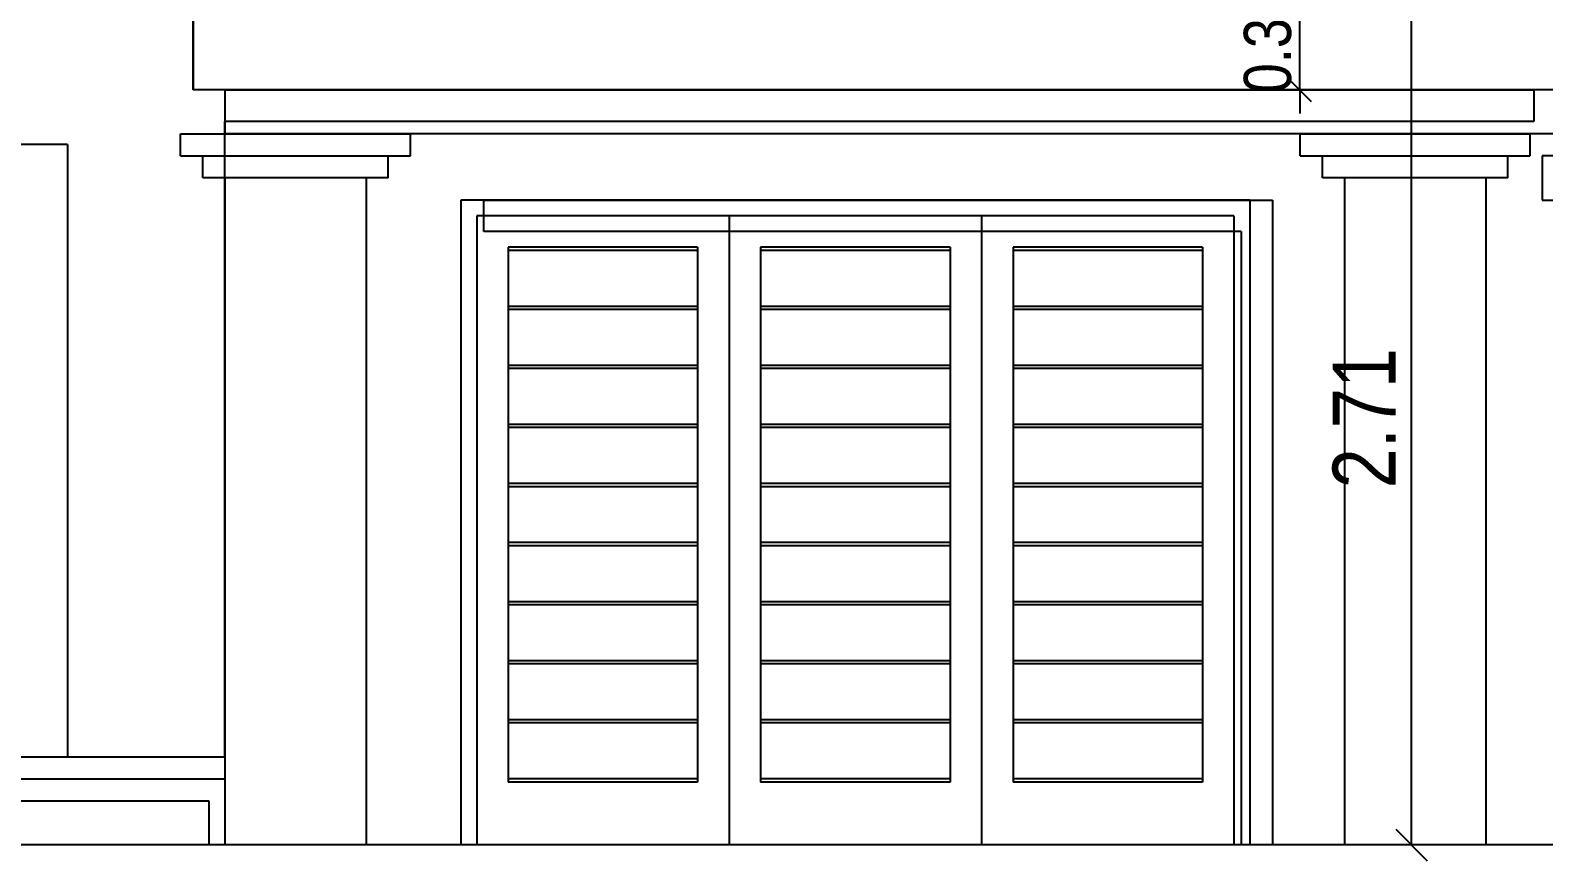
# Model space of a CAD drawing. Extents: x -135 to 36, y 31 to 104.
# Drawn here: x -2.978 to 1.831, y 44.929 to 47.569 of the extents above; entities that cross this region are included whole.
import ezdxf

# ---------------------------------------------------------------- set-up
doc = ezdxf.new("R2010")
doc.units = 0
doc.header["$MEASUREMENT"] = 0
doc.header["$PDMODE"] = 3
doc.layers.get('0').update_dxf_attribs({"linetype": 'CONTINUOUS'})
doc.layers.get('DEFPOINTS').update_dxf_attribs({"linetype": 'CONTINUOUS'})
for name, color, linetype in [('COTAS', 12, 'CONTINUOUS'), ('NUEVO', 1, 'CONTINUOUS'), ('SOMBRA', 251, 'CONTINUOUS')]:
    doc.layers.add(name, color=color, linetype=linetype)
doc.styles.add('COTAS PRIMARIAS', font='ARIALN.TTF', dxfattribs={"height": 0.2})
doc.styles.add('COTAS SECUNDARIAS', font='ARIALN.TTF', dxfattribs={"height": 0.15})
doc.dimstyles.new('COTA SECUNDARIAS', dxfattribs={"dimscale": 5, "dimtxt": 1, "dimasz": 0.015, "dimexe": 0, "dimexo": 0, "dimgap": 0.005, "dimtad": 1, "dimzin": 1, "dimdsep": 46, "dimtxsty": 'COTAS SECUNDARIAS', "dimblk": 'OBLIQUE', "dimcen": 0, "dimclrd": 11, "dimclre": 11, "dimclrt": 11, "dimaunit": 1, "dimadec": 1, "dimazin": 0, "dimtfac": 0.4, "dimtix": 1, "dimtmove": 1, "dimatfit": 3, "dimfxl": 0, "dimtolj": 1, "dimtzin": 0, "dimlwd": -1, "dimarcsym": 0})
doc.dimstyles.new('COTAS PRINCIPALES', dxfattribs={"dimscale": 5, "dimtxt": 2.5, "dimasz": 0.02, "dimexe": 0, "dimexo": 0, "dimgap": 0.01, "dimtad": 1, "dimzin": 1, "dimdsep": 46, "dimtxsty": 'COTAS PRIMARIAS', "dimblk": 'OBLIQUE', "dimcen": 0, "dimclrd": 11, "dimclre": 11, "dimclrt": 11, "dimaunit": 1, "dimadec": 1, "dimazin": 0, "dimtfac": 0.4, "dimtix": 1, "dimtmove": 1, "dimatfit": 3, "dimfxl": 0, "dimtolj": 1, "dimtzin": 0, "dimlwd": -1, "dimarcsym": 0})

# ---------------------------------------------------------------- blocks, each defined once
blk = doc.blocks.new('_Oblique')
at = {"color": 0, "linetype": 'ByBlock', "lineweight": -2}
blk.add_line((-0.5, -0.5), (0.5, 0.5), dxfattribs=at)
blk = doc.blocks.new('*D83')
at = {"layer": 'COTAS', "color": 11}
blk.add_line((1.411, 44.9795), (1.411, 47.6929), dxfattribs=at)
at = {"layer": 'COTAS', "color": 11, "lineweight": -2}
blk.add_line((1.7994, 44.9795), (1.411, 44.9795), dxfattribs=at)
at = {"layer": 'DEFPOINTS', "color": 0}
for p in [(1.411, 47.6929), (1.411, 47.6929), (1.7994, 44.9795)]:
    blk.add_point(p, dxfattribs=at)
at = {"layer": 'COTAS', "color": 11, "xscale": 0.1, "yscale": 0.1, "zscale": 0.1}
for p, rotation in [((1.411, 47.6929), 90), ((1.411, 44.9795), 270)]:
    blk.add_blockref('_Oblique', p, dxfattribs=dict(at, rotation=rotation))
at = {"layer": 'COTAS', "color": 11, "insert": (1.2606, 46.3362), "char_height": 0.2, "attachment_point": 5, "rotation": 90, "style": 'COTAS PRIMARIAS'}
blk.add_mtext('\\A1;2.71', dxfattribs=at)
blk = doc.blocks.new('*D85')
at = {"layer": 'COTAS', "color": 11}
for p, q in [((1.0559, 47.6929), (1.0559, 47.7679)), ((1.0559, 47.3795), (1.0559, 47.6929)), ((1.0559, 47.3795), (1.0559, 47.3045))]:
    blk.add_line(p, q, dxfattribs=at)
at = {"layer": 'COTAS', "color": 11, "lineweight": -2}
for p, q in [((1.3155, 47.6929), (1.0559, 47.6929)), ((1.3155, 47.3795), (1.0559, 47.3795))]:
    blk.add_line(p, q, dxfattribs=at)
at = {"layer": 'DEFPOINTS', "color": 0}
for p in [(1.0559, 47.6929), (1.3155, 47.6929), (1.3155, 47.3795)]:
    blk.add_point(p, dxfattribs=at)
at = {"layer": 'COTAS', "color": 11, "xscale": 0.075, "yscale": 0.075, "zscale": 0.075}
for p, rotation in [((1.0559, 47.6929), 270), ((1.0559, 47.3795), 90)]:
    blk.add_blockref('_Oblique', p, dxfattribs=dict(at, rotation=rotation))
at = {"layer": 'COTAS', "color": 11, "insert": (0.9543, 47.5362), "char_height": 0.15, "attachment_point": 5, "rotation": 90, "style": 'COTAS SECUNDARIAS'}
blk.add_mtext('\\A1;0.31', dxfattribs=at)

msp = doc.modelspace()

# ---------------------------------------------------------------- linework, layer by layer
for p, q in [((-2.4606, 47.6929), (-2.4606, 47.3795)), ((5.3061, 47.3795), (-2.4606, 47.3795)), ((-2.3606, 47.3795), (-2.3606, 47.2399)), ((5.2061, 47.2399), (-2.3606, 47.2399)), ((11.6301, 44.9795), (-12.9166, 44.9795))]:
    msp.add_line(p, q)
at = {"layer": 'NUEVO'}
for p, q in [((-2.5006, 47.2399), (-1.7706, 47.2399)), ((-2.5006, 47.1699), (-2.5006, 47.2399)), ((-1.7706, 47.1699), (-1.7706, 47.2399)), ((1.0577, 47.2399), (1.7877, 47.2399)), ((1.0577, 47.1699), (1.0577, 47.2399)), ((1.7877, 47.1699), (1.7877, 47.2399)), ((-2.5006, 47.1699), (-1.7706, 47.1699)), ((-2.4306, 47.0999), (-2.4306, 47.1699)), ((-1.8406, 47.0999), (-1.8406, 47.1699)), ((1.0577, 47.1699), (1.7877, 47.1699)), ((1.1277, 47.0999), (1.1277, 47.1699)), ((1.7177, 47.0999), (1.7177, 47.1699)), ((-1.8406, 47.0999), (-2.4306, 47.0999)), ((-2.3606, 47.0999), (-2.3606, 44.9795)), ((-1.9106, 47.0999), (-1.9106, 44.9795)), ((1.7177, 47.0999), (1.1277, 47.0999)), ((1.1977, 47.0999), (1.1977, 44.9795)), ((1.6477, 47.0999), (1.6477, 44.9795)), ((-1.6098, 47.0295), (-1.6098, 44.9795)), ((0.8969, 47.0295), (-1.6098, 47.0295)), ((0.8969, 47.0295), (0.8969, 44.9795)), ((0.8469, 46.9795), (-1.5598, 46.9795)), ((-1.5598, 46.9795), (-1.5598, 44.9795)), ((-0.7575, 46.9795), (-0.7575, 44.9795)), ((-0.7575, 46.9795), (-0.7575, 44.9795)), ((0.0447, 46.9795), (0.0447, 44.9795)), ((0.0447, 46.9795), (0.0447, 44.9795)), ((0.8469, 46.9795), (0.8469, 44.9795)), ((-0.8575, 46.8795), (-1.4598, 46.8795)), ((-1.4598, 46.8795), (-1.4598, 45.1795)), ((-0.8575, 46.8695), (-1.4598, 46.8695)), ((-0.8575, 46.8795), (-0.8575, 45.1795)), ((-0.0553, 46.8795), (-0.6575, 46.8795)), ((-0.6575, 46.8795), (-0.6575, 45.1795)), ((-0.0553, 46.8695), (-0.6575, 46.8695)), ((-0.0553, 46.8795), (-0.0553, 45.1795)), ((0.7469, 46.8795), (0.1447, 46.8795)), ((0.1447, 46.8795), (0.1447, 45.1795)), ((0.7469, 46.8695), (0.1447, 46.8695)), ((0.7469, 46.8795), (0.7469, 45.1795)), ((-0.8575, 46.6917), (-1.4598, 46.6917)), ((-0.8575, 46.6817), (-1.4598, 46.6817)), ((-0.0553, 46.6917), (-0.6575, 46.6917)), ((-0.0553, 46.6817), (-0.6575, 46.6817)), ((0.7469, 46.6917), (0.1447, 46.6917)), ((0.7469, 46.6817), (0.1447, 46.6817)), ((-0.8575, 46.5039), (-1.4598, 46.5039)), ((-0.8575, 46.4939), (-1.4598, 46.4939)), ((-0.0553, 46.5039), (-0.6575, 46.5039)), ((-0.0553, 46.4939), (-0.6575, 46.4939)), ((0.7469, 46.5039), (0.1447, 46.5039)), ((0.7469, 46.4939), (0.1447, 46.4939)), ((-0.8575, 46.3161), (-1.4598, 46.3161)), ((-0.8575, 46.3061), (-1.4598, 46.3061)), ((-0.0553, 46.3161), (-0.6575, 46.3161)), ((-0.0553, 46.3061), (-0.6575, 46.3061)), ((0.7469, 46.3161), (0.1447, 46.3161)), ((0.7469, 46.3061), (0.1447, 46.3061)), ((-0.8575, 46.1284), (-1.4598, 46.1284)), ((-0.0553, 46.1284), (-0.6575, 46.1284)), ((0.7469, 46.1284), (0.1447, 46.1284)), ((-0.8575, 46.1184), (-1.4598, 46.1184)), ((-0.0553, 46.1184), (-0.6575, 46.1184)), ((0.7469, 46.1184), (0.1447, 46.1184)), ((-0.8575, 45.9406), (-1.4598, 45.9406)), ((-0.0553, 45.9406), (-0.6575, 45.9406)), ((0.7469, 45.9406), (0.1447, 45.9406)), ((-0.8575, 45.9306), (-1.4598, 45.9306)), ((-0.0553, 45.9306), (-0.6575, 45.9306)), ((0.7469, 45.9306), (0.1447, 45.9306)), ((-0.8575, 45.7528), (-1.4598, 45.7528)), ((-0.8575, 45.7428), (-1.4598, 45.7428)), ((-0.0553, 45.7528), (-0.6575, 45.7528)), ((-0.0553, 45.7428), (-0.6575, 45.7428)), ((0.7469, 45.7528), (0.1447, 45.7528)), ((0.7469, 45.7428), (0.1447, 45.7428)), ((-0.8575, 45.565), (-1.4598, 45.565)), ((-0.8575, 45.555), (-1.4598, 45.555)), ((-0.0553, 45.565), (-0.6575, 45.565)), ((-0.0553, 45.555), (-0.6575, 45.555)), ((0.7469, 45.565), (0.1447, 45.565)), ((0.7469, 45.555), (0.1447, 45.555)), ((-0.8575, 45.3773), (-1.4598, 45.3773)), ((-0.8575, 45.3673), (-1.4598, 45.3673)), ((-0.0553, 45.3773), (-0.6575, 45.3773)), ((-0.0553, 45.3673), (-0.6575, 45.3673)), ((0.7469, 45.3773), (0.1447, 45.3773)), ((0.7469, 45.3673), (0.1447, 45.3673)), ((-9.0406, 45.2599), (-2.3606, 45.2599)), ((-9.0406, 45.1899), (-2.3606, 45.1899)), ((-0.8575, 45.1895), (-1.4598, 45.1895)), ((-0.8575, 45.1795), (-1.4598, 45.1795)), ((-0.0553, 45.1895), (-0.6575, 45.1895)), ((-0.0553, 45.1795), (-0.6575, 45.1795)), ((0.7469, 45.1895), (0.1447, 45.1895)), ((0.7469, 45.1795), (0.1447, 45.1795))]:
    msp.add_line(p, q, dxfattribs=at)
at = {"layer": 'SOMBRA'}
for p, q in [((-2.4606, 47.3795), (-2.4606, 47.7063)), ((-2.3606, 47.3795), (-2.4606, 47.3795)), ((-2.3606, 47.3795), (1.7994, 47.3795)), ((1.7994, 47.3795), (1.7994, 47.2795)), ((1.7994, 47.2795), (-2.3606, 47.2795)), ((-2.3606, 45.2599), (-2.3606, 47.2795)), ((-2.8606, 47.2063), (-3.3806, 47.2063)), ((-2.8606, 47.2063), (-2.8606, 45.2599)), ((2.3194, 47.1699), (1.8268, 47.1699)), ((1.8268, 47.1699), (1.8268, 47.0295)), ((-1.5373, 46.9295), (-1.5373, 47.0295)), ((-1.5373, 47.0295), (0.9694, 47.0295)), ((0.9694, 47.0295), (0.9694, 44.9795)), ((1.8268, 47.0295), (2.2494, 47.0295)), ((0.8694, 46.9295), (-1.5373, 46.9295)), ((0.8694, 46.9295), (0.8694, 44.9795)), ((-2.8606, 45.2599), (-2.3606, 45.2599)), ((-8.9706, 45.1899), (-2.3606, 45.1899)), ((-2.3606, 45.1899), (-2.3606, 44.9795)), ((-8.9706, 45.1199), (-2.4106, 45.1199)), ((-2.4106, 45.1199), (-2.4106, 44.9795)), ((-2.3606, 44.9795), (-2.4106, 44.9795)), ((0.9694, 44.9795), (0.8694, 44.9795))]:
    msp.add_line(p, q, dxfattribs=at)

# ---------------------------------------------------------------- dimensions: what is measured, and where the dimension line sits
at = {"layer": 'COTAS'}
for base, p1, p2, dimstyle, picture, middle in [((1.0559, 47.6929), (1.3155, 47.3795), (1.3155, 47.6929), 'COTA SECUNDARIAS', '*D85', (0.9543, 47.5362)), ((1.411, 47.6929), (1.7994, 44.9795), (1.411, 47.6929), 'COTAS PRINCIPALES', '*D83', (1.2606, 46.3362))]:
    dim = msp.add_linear_dim(base=base, p1=p1, p2=p2, angle=90, dimstyle=dimstyle, dxfattribs=at)
    dim.commit()
    dim.dimension.update_dxf_attribs({"geometry": picture, "text_midpoint": middle})

doc.saveas('drawing.dxf')
